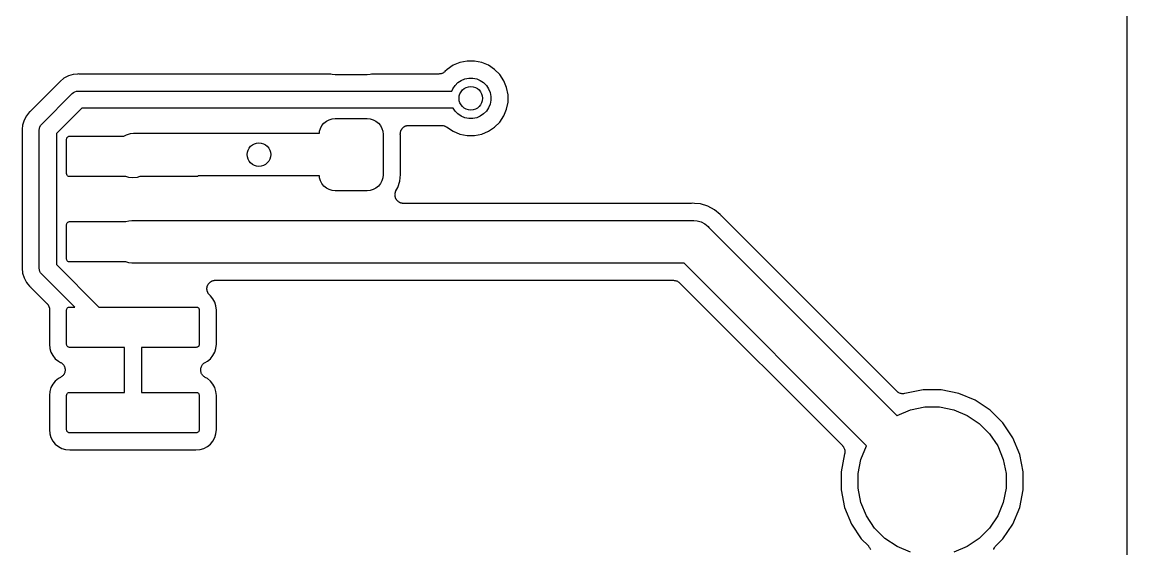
# Model space of a CAD drawing. Extents: x 127.5 to 172.4, y -152.1 to -77.2.
# Drawn here: x 156.02 to 172.44, y -122.3 to -114.46 of the extents above; entities that cross this region are included whole.
import ezdxf

# ---------------------------------------------------------------- set-up
doc = ezdxf.new("R2010")
doc.units = 0
doc.layers.add('BLACK', color=7, linetype='CONTINUOUS')

msp = doc.modelspace()

# ---------------------------------------------------------------- linework, layer by layer
at = {"layer": 'BLACK', "linetype": 'CONTINUOUS'}
for p, q in [((172.441, -106.485), (172.441, -151.994)), ((162.425, -115.104), (162.334, -115.165)), ((162.525, -115.063), (162.425, -115.104)), ((162.632, -115.041), (162.525, -115.063)), ((162.742, -115.041), (162.632, -115.041)), ((162.849, -115.063), (162.742, -115.041)), ((162.949, -115.104), (162.849, -115.063)), ((163.04, -115.165), (162.949, -115.104)), ((156.705, -115.262), (156.639, -115.297)), ((156.777, -115.24), (156.705, -115.262)), ((156.839, -115.234), (156.777, -115.24)), ((156.852, -115.233), (156.839, -115.234)), ((156.839, -115.234), (156.839, -115.234)), ((156.864, -115.234), (156.852, -115.233)), ((156.87, -115.234), (156.864, -115.234)), ((156.875, -115.235), (156.87, -115.234)), ((156.877, -115.235), (156.875, -115.235)), ((160.606, -115.235), (156.877, -115.235)), ((160.625, -115.24), (160.606, -115.235)), ((160.671, -115.245), (160.625, -115.24)), ((161.147, -115.245), (160.671, -115.245)), ((161.193, -115.24), (161.147, -115.245)), ((161.212, -115.235), (161.193, -115.24)), ((162.212, -115.235), (161.212, -115.235)), ((162.223, -115.233), (162.212, -115.235)), ((162.235, -115.232), (162.223, -115.233)), ((162.236, -115.232), (162.235, -115.232)), ((162.248, -115.229), (162.236, -115.232)), ((162.236, -115.232), (162.236, -115.232)), ((162.259, -115.226), (162.248, -115.229)), ((162.26, -115.225), (162.259, -115.225)), ((162.259, -115.225), (162.259, -115.226)), ((162.27, -115.219), (162.26, -115.225)), ((162.281, -115.214), (162.27, -115.219)), ((162.282, -115.213), (162.281, -115.214)), ((162.281, -115.214), (162.281, -115.214)), ((162.291, -115.206), (162.282, -115.213)), ((162.3, -115.199), (162.291, -115.206)), ((162.301, -115.198), (162.3, -115.199)), ((162.302, -115.197), (162.301, -115.198)), ((162.301, -115.198), (162.301, -115.198)), ((162.301, -115.198), (162.301, -115.198)), ((162.334, -115.165), (162.302, -115.197)), ((162.599, -115.307), (162.657, -115.295)), ((162.657, -115.295), (162.717, -115.295)), ((162.717, -115.295), (162.775, -115.307)), ((163.117, -115.242), (163.04, -115.165)), ((163.178, -115.333), (163.117, -115.242)), ((156.565, -115.364), (156.148, -115.781)), ((156.568, -115.36), (156.565, -115.364)), ((156.572, -115.356), (156.568, -115.36)), ((156.573, -115.355), (156.572, -115.356)), ((156.581, -115.345), (156.573, -115.355)), ((156.639, -115.297), (156.581, -115.345)), ((162.407, -115.489), (162.421, -115.453)), ((162.421, -115.453), (162.454, -115.404)), ((162.454, -115.404), (162.496, -115.362)), ((162.496, -115.362), (162.545, -115.33)), ((162.545, -115.33), (162.599, -115.307)), ((162.775, -115.307), (162.829, -115.33)), ((162.829, -115.33), (162.878, -115.362)), ((162.878, -115.362), (162.92, -115.404)), ((162.92, -115.404), (162.953, -115.453)), ((162.953, -115.453), (162.975, -115.508)), ((163.22, -115.434), (163.178, -115.333)), ((163.241, -115.541), (163.22, -115.434)), ((156.314, -115.974), (156.758, -115.53)), ((156.758, -115.53), (156.762, -115.525)), ((156.762, -115.525), (156.781, -115.509)), ((156.781, -115.509), (156.803, -115.498)), ((156.803, -115.498), (156.827, -115.49)), ((156.827, -115.49), (156.846, -115.489)), ((156.846, -115.489), (156.852, -115.488)), ((156.852, -115.488), (156.858, -115.489)), ((156.858, -115.489), (162.407, -115.489)), ((162.975, -115.508), (162.987, -115.566)), ((162.987, -115.566), (162.987, -115.625)), ((163.241, -115.65), (163.241, -115.541)), ((156.139, -115.789), (156.129, -115.797)), ((156.142, -115.785), (156.139, -115.789)), ((156.147, -115.782), (156.142, -115.785)), ((156.148, -115.781), (156.147, -115.782)), ((156.904, -115.743), (156.527, -116.12)), ((162.425, -115.743), (156.904, -115.743)), ((162.454, -115.787), (162.425, -115.743)), ((162.496, -115.828), (162.454, -115.787)), ((162.92, -115.787), (162.878, -115.828)), ((162.953, -115.738), (162.92, -115.787)), ((162.975, -115.683), (162.953, -115.738)), ((162.987, -115.625), (162.975, -115.683)), ((163.178, -115.858), (163.22, -115.757)), ((163.22, -115.757), (163.241, -115.65)), ((156.046, -115.921), (156.024, -115.993)), ((156.081, -115.855), (156.046, -115.921)), ((156.129, -115.797), (156.081, -115.855)), ((160.504, -115.965), (160.54, -115.935)), ((160.54, -115.935), (160.581, -115.913)), ((160.581, -115.913), (160.625, -115.9)), ((160.625, -115.9), (160.671, -115.895)), ((160.671, -115.895), (161.147, -115.895)), ((161.147, -115.895), (161.193, -115.9)), ((161.193, -115.9), (161.237, -115.913)), ((161.237, -115.913), (161.278, -115.935)), ((161.278, -115.935), (161.314, -115.965)), ((162.545, -115.861), (162.496, -115.828)), ((162.599, -115.884), (162.545, -115.861)), ((162.657, -115.895), (162.599, -115.884)), ((162.717, -115.895), (162.657, -115.895)), ((162.775, -115.884), (162.717, -115.895)), ((162.829, -115.861), (162.775, -115.884)), ((162.878, -115.828), (162.829, -115.861)), ((163.04, -116.026), (163.117, -115.949)), ((163.117, -115.949), (163.178, -115.858)), ((156.018, -116.053), (156.017, -116.068)), ((156.017, -116.068), (156.018, -116.08)), ((156.024, -115.993), (156.018, -116.052)), ((156.018, -116.052), (156.018, -116.053)), ((156.018, -116.08), (156.018, -116.082)), ((156.018, -116.082), (156.018, -116.087)), ((156.018, -116.087), (156.019, -116.093)), ((156.019, -116.093), (156.019, -118.095)), ((156.272, -116.068), (156.274, -116.043)), ((156.273, -116.074), (156.272, -116.068)), ((156.273, -118.114), (156.273, -116.074)), ((156.274, -116.043), (156.282, -116.019)), ((156.282, -116.019), (156.284, -116.015)), ((156.284, -116.015), (156.293, -115.997)), ((156.293, -115.997), (156.309, -115.978)), ((156.309, -115.978), (156.314, -115.974)), ((157.628, -116.12), (157.675, -116.115)), ((157.675, -116.115), (157.69, -116.113)), ((157.69, -116.113), (157.706, -116.115)), ((157.706, -116.115), (160.436, -116.115)), ((160.436, -116.115), (160.439, -116.086)), ((160.439, -116.086), (160.452, -116.042)), ((160.452, -116.042), (160.474, -116.001)), ((160.474, -116.001), (160.504, -115.965)), ((161.314, -115.965), (161.344, -116.001)), ((161.344, -116.001), (161.366, -116.042)), ((161.366, -116.042), (161.379, -116.086)), ((161.379, -116.086), (161.384, -116.132)), ((161.639, -116.123), (161.64, -116.116)), ((161.64, -116.109), (161.641, -116.104)), ((161.64, -116.116), (161.64, -116.109)), ((161.641, -116.104), (161.642, -116.098)), ((161.642, -116.098), (161.644, -116.092)), ((161.644, -116.092), (161.645, -116.085)), ((161.645, -116.085), (161.647, -116.08)), ((161.647, -116.08), (161.649, -116.074)), ((161.649, -116.074), (161.652, -116.069)), ((161.652, -116.069), (161.655, -116.062)), ((161.655, -116.062), (161.658, -116.058)), ((161.658, -116.058), (161.661, -116.053)), ((161.661, -116.053), (161.665, -116.047)), ((161.665, -116.047), (161.669, -116.042)), ((161.669, -116.042), (161.673, -116.038)), ((161.673, -116.038), (161.676, -116.033)), ((161.676, -116.033), (161.682, -116.029)), ((161.682, -116.029), (161.686, -116.025)), ((161.686, -116.025), (161.691, -116.021)), ((161.691, -116.021), (161.696, -116.018)), ((161.696, -116.018), (161.702, -116.015)), ((161.702, -116.015), (161.707, -116.011)), ((161.707, -116.011), (161.712, -116.009)), ((161.712, -116.009), (161.718, -116.006)), ((161.718, -116.006), (161.724, -116.004)), ((161.724, -116.004), (161.73, -116.002)), ((161.73, -116.002), (161.736, -116.001)), ((161.736, -116.001), (161.741, -115.999)), ((161.741, -115.999), (161.748, -115.998)), ((161.748, -115.998), (161.754, -115.997)), ((161.754, -115.997), (161.76, -115.997)), ((161.76, -115.997), (161.766, -115.997)), ((161.766, -115.997), (162.252, -115.997)), ((162.252, -115.997), (162.253, -115.997)), ((162.253, -115.997), (162.253, -115.997)), ((162.253, -115.997), (162.253, -115.997)), ((162.253, -115.997), (162.254, -115.997)), ((162.254, -115.997), (162.266, -115.998)), ((162.266, -115.998), (162.277, -115.999)), ((162.277, -115.999), (162.278, -115.999)), ((162.278, -115.999), (162.279, -115.999)), ((162.279, -115.999), (162.29, -116.003)), ((162.29, -116.003), (162.301, -116.006)), ((162.301, -116.006), (162.302, -116.007)), ((162.302, -116.007), (162.302, -116.007)), ((162.302, -116.007), (162.312, -116.013)), ((162.312, -116.013), (162.323, -116.018)), ((162.323, -116.018), (162.323, -116.018)), ((162.323, -116.018), (162.324, -116.019)), ((162.324, -116.019), (162.325, -116.02)), ((162.325, -116.02), (162.425, -116.086)), ((162.425, -116.086), (162.525, -116.128)), ((162.849, -116.128), (162.949, -116.086)), ((162.949, -116.086), (163.04, -116.026)), ((156.527, -116.12), (156.527, -118.068)), ((156.679, -116.201), (156.68, -116.193)), ((156.679, -116.717), (156.679, -116.201)), ((156.68, -116.193), (156.682, -116.185)), ((156.682, -116.185), (156.686, -116.178)), ((156.686, -116.178), (156.691, -116.171)), ((156.691, -116.171), (156.698, -116.166)), ((156.698, -116.166), (156.705, -116.162)), ((156.705, -116.162), (156.713, -116.16)), ((156.713, -116.16), (156.721, -116.159)), ((156.721, -116.159), (157.529, -116.159)), ((157.529, -116.159), (157.568, -116.138)), ((157.568, -116.138), (157.628, -116.12)), ((161.384, -116.132), (161.384, -116.733)), ((161.639, -116.128), (161.639, -116.123)), ((161.639, -116.134), (161.639, -116.128)), ((161.64, -116.136), (161.639, -116.134)), ((161.64, -116.139), (161.64, -116.136)), ((161.64, -116.726), (161.64, -116.139)), ((162.525, -116.128), (162.632, -116.149)), ((162.632, -116.149), (162.742, -116.149)), ((162.742, -116.149), (162.849, -116.128)), ((156.68, -116.725), (156.679, -116.717)), ((156.682, -116.733), (156.68, -116.725)), ((156.686, -116.74), (156.682, -116.733)), ((156.691, -116.747), (156.686, -116.74)), ((156.698, -116.752), (156.691, -116.747)), ((156.705, -116.756), (156.698, -116.752)), ((156.713, -116.758), (156.705, -116.756)), ((156.721, -116.759), (156.713, -116.758)), ((157.559, -116.759), (156.721, -116.759)), ((157.602, -116.772), (157.559, -116.759)), ((157.664, -116.778), (157.602, -116.772)), ((157.726, -116.772), (157.664, -116.778)), ((157.769, -116.759), (157.726, -116.772)), ((158.607, -116.759), (157.769, -116.759)), ((158.615, -116.758), (158.607, -116.759)), ((158.623, -116.756), (158.615, -116.758)), ((158.63, -116.752), (158.623, -116.756)), ((158.633, -116.75), (158.63, -116.752)), ((160.436, -116.75), (158.633, -116.75)), ((160.439, -116.779), (160.436, -116.75)), ((161.384, -116.733), (161.379, -116.779)), ((161.63, -116.829), (161.64, -116.726)), ((160.452, -116.823), (160.439, -116.779)), ((160.474, -116.864), (160.452, -116.823)), ((160.504, -116.9), (160.474, -116.864)), ((160.54, -116.93), (160.504, -116.9)), ((160.581, -116.952), (160.54, -116.93)), ((161.278, -116.93), (161.237, -116.952)), ((161.314, -116.9), (161.278, -116.93)), ((161.344, -116.864), (161.314, -116.9)), ((161.366, -116.823), (161.344, -116.864)), ((161.379, -116.779), (161.366, -116.823)), ((161.575, -116.971), (161.602, -116.921)), ((161.602, -116.921), (161.63, -116.829)), ((160.625, -116.965), (160.581, -116.952)), ((160.671, -116.97), (160.625, -116.965)), ((161.147, -116.97), (160.671, -116.97)), ((161.193, -116.965), (161.147, -116.97)), ((161.237, -116.952), (161.193, -116.965)), ((161.56, -117.03), (161.561, -117.024)), ((161.561, -117.036), (161.56, -117.03)), ((161.561, -117.018), (161.562, -117.011)), ((161.561, -117.024), (161.561, -117.018)), ((161.561, -117.043), (161.561, -117.036)), ((161.562, -117.048), (161.561, -117.043)), ((161.562, -117.011), (161.563, -117.005)), ((161.562, -117.054), (161.562, -117.048)), ((161.564, -117.061), (161.562, -117.054)), ((161.563, -117.005), (161.565, -116.999)), ((161.566, -117.067), (161.564, -117.061)), ((161.565, -116.999), (161.566, -116.994)), ((161.566, -116.994), (161.568, -116.988)), ((161.568, -117.072), (161.566, -117.067)), ((161.568, -116.988), (161.57, -116.981)), ((161.569, -117.078), (161.568, -117.072)), ((161.572, -117.084), (161.569, -117.078)), ((161.57, -116.981), (161.573, -116.976)), ((161.575, -117.09), (161.572, -117.084)), ((161.573, -116.976), (161.575, -116.971)), ((161.578, -117.095), (161.575, -117.09)), ((161.581, -117.1), (161.578, -117.095)), ((161.585, -117.105), (161.581, -117.1)), ((161.589, -117.111), (161.585, -117.105)), ((161.593, -117.115), (161.589, -117.111)), ((161.596, -117.119), (161.593, -117.115)), ((161.601, -117.124), (161.596, -117.119)), ((161.606, -117.128), (161.601, -117.124)), ((161.611, -117.131), (161.606, -117.128)), ((161.615, -117.135), (161.611, -117.131)), ((161.621, -117.138), (161.615, -117.135)), ((161.627, -117.142), (161.621, -117.138)), ((161.632, -117.144), (161.627, -117.142)), ((161.637, -117.147), (161.632, -117.144)), ((161.643, -117.149), (161.637, -117.147)), ((161.649, -117.152), (161.643, -117.149)), ((161.655, -117.153), (161.649, -117.152)), ((161.661, -117.155), (161.655, -117.153)), ((161.667, -117.155), (161.661, -117.155)), ((161.674, -117.157), (161.667, -117.155)), ((161.68, -117.157), (161.674, -117.157)), ((161.685, -117.157), (161.68, -117.157)), ((161.687, -117.157), (161.685, -117.157)), ((165.955, -117.157), (161.687, -117.157)), ((165.96, -117.157), (165.955, -117.157)), ((165.965, -117.157), (165.96, -117.157)), ((165.967, -117.157), (165.965, -117.157)), ((165.989, -117.155), (165.967, -117.157)), ((166.011, -117.157), (165.989, -117.155)), ((166.101, -117.166), (166.011, -117.157)), ((166.011, -117.157), (166.011, -117.157)), ((166.209, -117.198), (166.101, -117.166)), ((166.308, -117.252), (166.209, -117.198)), ((166.395, -117.323), (166.308, -117.252)), ((156.705, -117.432), (156.713, -117.43)), ((156.713, -117.43), (156.721, -117.429)), ((156.721, -117.429), (157.559, -117.429)), ((157.559, -117.429), (157.602, -117.416)), ((157.602, -117.416), (157.648, -117.411)), ((157.648, -117.411), (165.973, -117.411)), ((165.973, -117.411), (165.989, -117.41)), ((165.989, -117.41), (166.005, -117.411)), ((166.005, -117.411), (166.051, -117.416)), ((166.051, -117.416), (166.111, -117.434)), ((166.409, -117.34), (166.395, -117.323)), ((166.413, -117.344), (166.409, -117.34)), ((166.416, -117.348), (166.413, -117.344)), ((166.417, -117.349), (166.416, -117.348)), ((169.02, -119.952), (166.417, -117.349)), ((156.679, -117.471), (156.68, -117.463)), ((156.679, -117.987), (156.679, -117.471)), ((156.68, -117.463), (156.682, -117.455)), ((156.682, -117.455), (156.686, -117.448)), ((156.686, -117.448), (156.691, -117.441)), ((156.691, -117.441), (156.698, -117.436)), ((156.698, -117.436), (156.705, -117.432)), ((166.111, -117.434), (166.166, -117.464)), ((166.166, -117.464), (166.215, -117.503)), ((166.215, -117.503), (166.225, -117.516)), ((166.225, -117.516), (169.021, -120.312)), ((156.527, -118.068), (157.158, -118.699)), ((156.68, -117.995), (156.679, -117.987)), ((156.682, -118.003), (156.68, -117.995)), ((156.686, -118.01), (156.682, -118.003)), ((156.691, -118.017), (156.686, -118.01)), ((156.698, -118.022), (156.691, -118.017)), ((156.705, -118.026), (156.698, -118.022)), ((156.713, -118.028), (156.705, -118.026)), ((156.721, -118.029), (156.713, -118.028)), ((157.559, -118.029), (156.721, -118.029)), ((157.602, -118.042), (157.559, -118.029)), ((157.648, -118.046), (157.602, -118.042)), ((165.857, -118.046), (157.648, -118.046)), ((168.572, -120.761), (165.857, -118.046)), ((156.018, -118.108), (156.017, -118.12)), ((156.017, -118.12), (156.024, -118.195)), ((156.019, -118.097), (156.018, -118.102)), ((156.018, -118.102), (156.018, -118.108)), ((156.019, -118.095), (156.019, -118.097)), ((156.024, -118.195), (156.046, -118.267)), ((156.272, -118.12), (156.273, -118.114)), ((156.274, -118.145), (156.272, -118.12)), ((156.282, -118.169), (156.274, -118.145)), ((156.292, -118.189), (156.282, -118.169)), ((156.293, -118.191), (156.292, -118.189)), ((156.309, -118.21), (156.293, -118.191)), ((156.314, -118.214), (156.309, -118.21)), ((156.799, -118.699), (156.314, -118.214)), ((156.046, -118.267), (156.081, -118.333)), ((156.081, -118.333), (156.104, -118.36)), ((156.104, -118.36), (156.104, -118.36)), ((156.104, -118.36), (156.129, -118.391)), ((156.129, -118.391), (156.139, -118.399)), ((156.139, -118.399), (156.14, -118.4)), ((156.14, -118.4), (156.144, -118.404)), ((156.144, -118.404), (156.148, -118.407)), ((156.148, -118.407), (156.386, -118.646)), ((158.765, -118.414), (158.766, -118.408)), ((158.765, -118.42), (158.765, -118.414)), ((158.766, -118.408), (158.767, -118.402)), ((158.767, -118.402), (158.769, -118.396)), ((158.769, -118.396), (158.77, -118.39)), ((158.77, -118.39), (158.773, -118.384)), ((158.773, -118.384), (158.774, -118.378)), ((158.774, -118.378), (158.777, -118.373)), ((158.777, -118.373), (158.78, -118.367)), ((158.78, -118.367), (158.783, -118.362)), ((158.783, -118.362), (158.786, -118.356)), ((158.786, -118.356), (158.79, -118.352)), ((158.79, -118.352), (158.794, -118.346)), ((158.794, -118.346), (158.798, -118.342)), ((158.798, -118.342), (158.802, -118.337)), ((158.802, -118.337), (158.807, -118.333)), ((158.807, -118.333), (158.811, -118.329)), ((158.811, -118.329), (158.817, -118.326)), ((158.817, -118.326), (158.821, -118.322)), ((158.821, -118.322), (158.827, -118.319)), ((158.827, -118.319), (158.832, -118.315)), ((158.832, -118.315), (158.838, -118.313)), ((158.838, -118.313), (158.843, -118.31)), ((158.843, -118.31), (158.849, -118.308)), ((158.849, -118.308), (158.855, -118.306)), ((158.855, -118.306), (158.861, -118.305)), ((158.861, -118.305), (158.867, -118.303)), ((158.867, -118.303), (158.873, -118.302)), ((158.873, -118.302), (158.879, -118.301)), ((158.879, -118.301), (158.885, -118.301)), ((158.885, -118.301), (158.891, -118.3)), ((158.891, -118.3), (165.7, -118.3)), ((165.7, -118.3), (165.7, -118.301)), ((165.7, -118.301), (165.7, -118.301)), ((165.7, -118.301), (165.7, -118.301)), ((165.7, -118.301), (165.701, -118.301)), ((165.701, -118.301), (165.713, -118.302)), ((165.713, -118.302), (165.725, -118.303)), ((165.725, -118.303), (165.725, -118.303)), ((165.725, -118.303), (165.726, -118.303)), ((165.726, -118.303), (165.737, -118.307)), ((165.737, -118.307), (165.748, -118.31)), ((165.748, -118.31), (165.749, -118.311)), ((165.749, -118.311), (165.75, -118.311)), ((165.75, -118.311), (165.76, -118.316)), ((165.76, -118.316), (165.77, -118.322)), ((165.77, -118.322), (165.771, -118.322)), ((165.771, -118.322), (165.771, -118.323)), ((165.771, -118.323), (165.78, -118.33)), ((165.78, -118.33), (165.789, -118.338)), ((165.789, -118.338), (168.212, -120.76)), ((158.764, -118.427), (158.765, -118.42)), ((158.765, -118.433), (158.764, -118.427)), ((158.765, -118.439), (158.765, -118.433)), ((158.766, -118.445), (158.765, -118.439)), ((158.767, -118.451), (158.766, -118.445)), ((158.768, -118.457), (158.767, -118.451)), ((158.77, -118.463), (158.768, -118.457)), ((158.772, -118.469), (158.77, -118.463)), ((158.774, -118.475), (158.772, -118.469)), ((158.776, -118.48), (158.774, -118.475)), ((158.779, -118.486), (158.776, -118.48)), ((158.782, -118.491), (158.779, -118.486)), ((158.785, -118.497), (158.782, -118.491)), ((158.789, -118.502), (158.785, -118.497)), ((158.792, -118.507), (158.789, -118.502)), ((158.797, -118.511), (158.792, -118.507)), ((158.801, -118.516), (158.797, -118.511)), ((158.805, -118.52), (158.801, -118.516)), ((158.81, -118.525), (158.805, -118.52)), ((158.811, -118.526), (158.81, -118.525)), ((158.817, -118.531), (158.811, -118.526)), ((158.854, -118.576), (158.817, -118.531)), ((158.882, -118.627), (158.854, -118.576)), ((156.386, -118.646), (156.388, -118.647)), ((156.388, -118.647), (156.391, -118.651)), ((156.391, -118.651), (156.395, -118.655)), ((156.395, -118.655), (156.399, -118.661)), ((156.399, -118.661), (156.403, -118.666)), ((156.403, -118.666), (156.406, -118.671)), ((156.406, -118.671), (156.409, -118.676)), ((156.409, -118.676), (156.411, -118.682)), ((156.411, -118.682), (156.415, -118.688)), ((156.415, -118.688), (156.416, -118.694)), ((156.416, -118.694), (156.418, -118.699)), ((156.418, -118.699), (156.42, -118.706)), ((156.42, -118.706), (156.422, -118.712)), ((156.422, -118.712), (156.422, -118.718)), ((156.422, -118.718), (156.423, -118.723)), ((156.423, -118.723), (156.423, -118.73)), ((156.423, -118.73), (156.424, -118.737)), ((156.424, -118.737), (156.423, -118.742)), ((156.423, -118.742), (156.423, -119.251)), ((156.679, -118.741), (156.68, -118.733)), ((156.679, -119.257), (156.679, -118.741)), ((156.68, -118.733), (156.682, -118.725)), ((156.682, -118.725), (156.686, -118.718)), ((156.686, -118.718), (156.691, -118.711)), ((156.691, -118.711), (156.698, -118.706)), ((156.698, -118.706), (156.705, -118.702)), ((156.705, -118.702), (156.713, -118.7)), ((156.713, -118.7), (156.721, -118.699)), ((156.721, -118.699), (156.799, -118.699)), ((157.158, -118.699), (158.607, -118.699)), ((158.607, -118.699), (158.615, -118.7)), ((158.615, -118.7), (158.623, -118.702)), ((158.623, -118.702), (158.63, -118.706)), ((158.63, -118.706), (158.637, -118.711)), ((158.637, -118.711), (158.642, -118.718)), ((158.642, -118.718), (158.646, -118.725)), ((158.646, -118.725), (158.648, -118.733)), ((158.648, -118.733), (158.649, -118.741)), ((158.649, -118.741), (158.649, -119.257)), ((158.899, -118.683), (158.882, -118.627)), ((158.905, -118.747), (158.899, -118.683)), ((158.905, -119.251), (158.905, -118.747)), ((156.423, -119.251), (156.429, -119.315)), ((156.429, -119.315), (156.446, -119.371)), ((156.446, -119.371), (156.474, -119.422)), ((156.68, -119.265), (156.679, -119.257)), ((156.682, -119.273), (156.68, -119.265)), ((156.686, -119.28), (156.682, -119.273)), ((156.691, -119.287), (156.686, -119.28)), ((156.698, -119.292), (156.691, -119.287)), ((156.705, -119.296), (156.698, -119.292)), ((156.713, -119.298), (156.705, -119.296)), ((156.721, -119.299), (156.713, -119.298)), ((157.537, -119.299), (156.721, -119.299)), ((157.537, -119.969), (157.537, -119.299)), ((158.607, -119.299), (157.791, -119.299)), ((157.791, -119.299), (157.791, -119.969)), ((158.615, -119.298), (158.607, -119.299)), ((158.623, -119.296), (158.615, -119.298)), ((158.63, -119.292), (158.623, -119.296)), ((158.637, -119.287), (158.63, -119.292)), ((158.642, -119.28), (158.637, -119.287)), ((158.646, -119.273), (158.642, -119.28)), ((158.648, -119.265), (158.646, -119.273)), ((158.649, -119.257), (158.648, -119.265)), ((158.854, -119.422), (158.882, -119.371)), ((158.882, -119.371), (158.899, -119.315)), ((158.899, -119.315), (158.905, -119.251)), ((156.474, -119.422), (156.511, -119.467)), ((156.511, -119.467), (156.556, -119.504)), ((156.556, -119.504), (156.589, -119.522)), ((156.589, -119.522), (156.59, -119.523)), ((156.59, -119.523), (156.59, -119.523)), ((156.59, -119.523), (156.59, -119.523)), ((156.59, -119.523), (156.591, -119.523)), ((156.591, -119.523), (156.601, -119.53)), ((156.601, -119.53), (156.611, -119.537)), ((156.611, -119.537), (156.611, -119.537)), ((156.611, -119.537), (156.611, -119.537)), ((156.611, -119.537), (156.62, -119.546)), ((156.62, -119.546), (156.628, -119.554)), ((156.628, -119.554), (156.628, -119.554)), ((156.628, -119.554), (156.629, -119.555)), ((156.629, -119.555), (156.635, -119.565)), ((156.635, -119.565), (156.642, -119.575)), ((158.687, -119.573), (158.694, -119.563)), ((158.694, -119.563), (158.701, -119.553)), ((158.701, -119.553), (158.71, -119.544)), ((158.701, -119.553), (158.701, -119.553)), ((158.701, -119.553), (158.701, -119.553)), ((158.71, -119.544), (158.718, -119.536)), ((158.718, -119.536), (158.719, -119.535)), ((158.718, -119.536), (158.718, -119.536)), ((158.719, -119.535), (158.729, -119.529)), ((158.729, -119.529), (158.739, -119.522)), ((158.739, -119.522), (158.772, -119.504)), ((158.772, -119.504), (158.817, -119.467)), ((158.817, -119.467), (158.854, -119.422)), ((156.618, -119.724), (156.61, -119.732)), ((156.627, -119.715), (156.618, -119.724)), ((156.634, -119.705), (156.627, -119.715)), ((156.627, -119.715), (156.627, -119.715)), ((156.627, -119.715), (156.627, -119.715)), ((156.641, -119.695), (156.634, -119.705)), ((156.646, -119.683), (156.641, -119.694)), ((156.641, -119.694), (156.641, -119.694)), ((156.641, -119.694), (156.641, -119.695)), ((156.642, -119.575), (156.642, -119.575)), ((156.642, -119.575), (156.642, -119.575)), ((156.642, -119.575), (156.647, -119.586)), ((156.651, -119.672), (156.646, -119.683)), ((156.647, -119.586), (156.651, -119.598)), ((156.651, -119.598), (156.651, -119.598)), ((156.651, -119.598), (156.651, -119.598)), ((156.651, -119.598), (156.654, -119.61)), ((156.653, -119.659), (156.651, -119.671)), ((156.651, -119.671), (156.651, -119.672)), ((156.651, -119.672), (156.651, -119.672)), ((156.656, -119.648), (156.653, -119.659)), ((156.654, -119.61), (156.656, -119.622)), ((156.656, -119.622), (156.656, -119.622)), ((156.656, -119.622), (156.656, -119.623)), ((156.656, -119.623), (156.656, -119.635)), ((156.656, -119.635), (156.656, -119.647)), ((156.656, -119.647), (156.656, -119.647)), ((156.656, -119.647), (156.656, -119.648)), ((158.672, -119.62), (158.675, -119.609)), ((158.672, -119.621), (158.672, -119.62)), ((158.672, -119.633), (158.672, -119.621)), ((158.672, -119.621), (158.672, -119.621)), ((158.672, -119.645), (158.672, -119.633)), ((158.672, -119.646), (158.672, -119.645)), ((158.674, -119.658), (158.672, -119.646)), ((158.672, -119.646), (158.672, -119.646)), ((158.677, -119.67), (158.674, -119.658)), ((158.675, -119.609), (158.677, -119.597)), ((158.677, -119.596), (158.682, -119.585)), ((158.677, -119.597), (158.677, -119.596)), ((158.677, -119.596), (158.677, -119.596)), ((158.681, -119.681), (158.677, -119.67)), ((158.677, -119.67), (158.677, -119.67)), ((158.677, -119.67), (158.677, -119.67)), ((158.686, -119.693), (158.681, -119.681)), ((158.682, -119.585), (158.687, -119.574)), ((158.693, -119.703), (158.686, -119.693)), ((158.686, -119.693), (158.686, -119.693)), ((158.686, -119.693), (158.686, -119.693)), ((158.687, -119.574), (158.687, -119.573)), ((158.687, -119.574), (158.687, -119.574)), ((158.699, -119.713), (158.693, -119.703)), ((158.7, -119.714), (158.699, -119.713)), ((158.708, -119.722), (158.7, -119.714)), ((158.7, -119.714), (158.7, -119.714)), ((158.717, -119.731), (158.708, -119.722)), ((156.474, -119.846), (156.446, -119.897)), ((156.511, -119.801), (156.474, -119.846)), ((156.556, -119.764), (156.511, -119.801)), ((156.589, -119.746), (156.556, -119.764)), ((156.599, -119.739), (156.589, -119.746)), ((156.609, -119.733), (156.599, -119.739)), ((156.61, -119.732), (156.609, -119.733)), ((156.61, -119.732), (156.61, -119.732)), ((158.727, -119.738), (158.717, -119.731)), ((158.717, -119.731), (158.717, -119.731)), ((158.717, -119.731), (158.717, -119.731)), ((158.737, -119.745), (158.727, -119.738)), ((158.738, -119.745), (158.737, -119.745)), ((158.739, -119.746), (158.738, -119.745)), ((158.738, -119.745), (158.738, -119.745)), ((158.738, -119.745), (158.738, -119.745)), ((158.772, -119.764), (158.739, -119.746)), ((158.817, -119.801), (158.772, -119.764)), ((158.854, -119.846), (158.817, -119.801)), ((158.882, -119.897), (158.854, -119.846)), ((156.429, -119.953), (156.423, -120.017)), ((156.423, -120.017), (156.423, -120.521)), ((156.446, -119.897), (156.429, -119.953)), ((156.679, -120.011), (156.68, -120.003)), ((156.679, -120.527), (156.679, -120.011)), ((156.68, -120.003), (156.682, -119.995)), ((156.682, -119.995), (156.686, -119.988)), ((156.686, -119.988), (156.691, -119.981)), ((156.691, -119.981), (156.698, -119.976)), ((156.698, -119.976), (156.705, -119.972)), ((156.705, -119.972), (156.713, -119.97)), ((156.713, -119.97), (156.721, -119.969)), ((156.721, -119.969), (157.537, -119.969)), ((157.791, -119.969), (158.607, -119.969)), ((158.607, -119.969), (158.615, -119.97)), ((158.615, -119.97), (158.623, -119.972)), ((158.623, -119.972), (158.63, -119.976)), ((158.63, -119.976), (158.637, -119.981)), ((158.637, -119.981), (158.642, -119.988)), ((158.642, -119.988), (158.646, -119.995)), ((158.646, -119.995), (158.648, -120.003)), ((158.648, -120.003), (158.649, -120.011)), ((158.649, -120.011), (158.649, -120.527)), ((158.899, -119.953), (158.882, -119.897)), ((158.905, -120.017), (158.899, -119.953)), ((158.905, -120.521), (158.905, -120.017)), ((169.029, -119.96), (169.02, -119.952)), ((169.038, -119.967), (169.029, -119.96)), ((169.039, -119.967), (169.038, -119.967)), ((169.039, -119.968), (169.039, -119.967)), ((169.05, -119.973), (169.039, -119.968)), ((169.06, -119.979), (169.05, -119.973)), ((169.061, -119.979), (169.06, -119.979)), ((169.073, -119.983), (169.061, -119.979)), ((169.061, -119.979), (169.061, -119.979)), ((169.084, -119.986), (169.073, -119.983)), ((169.085, -119.987), (169.084, -119.986)), ((169.084, -119.986), (169.084, -119.986)), ((169.097, -119.988), (169.085, -119.987)), ((169.108, -119.989), (169.097, -119.988)), ((169.109, -119.989), (169.108, -119.989)), ((169.11, -119.989), (169.109, -119.989)), ((169.121, -119.988), (169.11, -119.989)), ((169.133, -119.987), (169.121, -119.988)), ((169.134, -119.987), (169.133, -119.987)), ((169.141, -119.985), (169.134, -119.987)), ((169.134, -119.987), (169.134, -119.987)), ((169.412, -119.931), (169.141, -119.985)), ((169.678, -119.931), (169.412, -119.931)), ((169.94, -119.983), (169.678, -119.931)), ((170.186, -120.085), (169.94, -119.983)), ((169.224, -120.227), (169.437, -120.185)), ((169.437, -120.185), (169.653, -120.185)), ((169.653, -120.185), (169.866, -120.227)), ((170.408, -120.233), (170.186, -120.085)), ((169.021, -120.312), (169.024, -120.31)), ((169.024, -120.31), (169.224, -120.227)), ((169.866, -120.227), (170.066, -120.31)), ((170.066, -120.31), (170.246, -120.431)), ((170.597, -120.422), (170.408, -120.233)), ((156.423, -120.521), (156.429, -120.585)), ((156.68, -120.535), (156.679, -120.527)), ((156.682, -120.543), (156.68, -120.535)), ((156.686, -120.55), (156.682, -120.543)), ((156.691, -120.557), (156.686, -120.55)), ((158.642, -120.55), (158.637, -120.557)), ((158.646, -120.543), (158.642, -120.55)), ((158.648, -120.535), (158.646, -120.543)), ((158.649, -120.527), (158.648, -120.535)), ((158.899, -120.585), (158.905, -120.521)), ((170.246, -120.431), (170.399, -120.584)), ((170.745, -120.644), (170.597, -120.422)), ((156.429, -120.585), (156.446, -120.641)), ((156.446, -120.641), (156.474, -120.692)), ((156.474, -120.692), (156.511, -120.737)), ((156.698, -120.562), (156.691, -120.557)), ((156.705, -120.566), (156.698, -120.562)), ((156.713, -120.568), (156.705, -120.566)), ((156.721, -120.569), (156.713, -120.568)), ((158.607, -120.569), (156.721, -120.569)), ((158.615, -120.568), (158.607, -120.569)), ((158.623, -120.566), (158.615, -120.568)), ((158.63, -120.562), (158.623, -120.566)), ((158.637, -120.557), (158.63, -120.562)), ((158.817, -120.737), (158.854, -120.692)), ((158.854, -120.692), (158.882, -120.641)), ((158.882, -120.641), (158.899, -120.585)), ((170.399, -120.584), (170.52, -120.764)), ((170.847, -120.89), (170.745, -120.644)), ((156.511, -120.737), (156.556, -120.774)), ((156.556, -120.774), (156.607, -120.802)), ((156.607, -120.802), (156.663, -120.819)), ((156.663, -120.819), (156.727, -120.825)), ((156.727, -120.825), (158.601, -120.825)), ((158.601, -120.825), (158.665, -120.819)), ((158.665, -120.819), (158.721, -120.802)), ((158.721, -120.802), (158.772, -120.774)), ((158.772, -120.774), (158.817, -120.737)), ((168.212, -120.76), (168.212, -120.761)), ((168.212, -120.761), (168.212, -120.761)), ((168.212, -120.761), (168.212, -120.761)), ((168.212, -120.761), (168.213, -120.761)), ((168.213, -120.761), (168.221, -120.771)), ((168.221, -120.771), (168.228, -120.78)), ((168.228, -120.78), (168.228, -120.78)), ((168.228, -120.78), (168.229, -120.781)), ((168.229, -120.781), (168.234, -120.791)), ((168.234, -120.791), (168.24, -120.802)), ((168.24, -120.802), (168.24, -120.802)), ((168.24, -120.802), (168.24, -120.803)), ((168.24, -120.803), (168.243, -120.814)), ((168.243, -120.814), (168.247, -120.826)), ((168.246, -120.876), (168.245, -120.882)), ((168.247, -120.875), (168.246, -120.876)), ((168.247, -120.826), (168.247, -120.826)), ((168.247, -120.826), (168.247, -120.827)), ((168.247, -120.827), (168.248, -120.838)), ((168.248, -120.863), (168.247, -120.875)), ((168.247, -120.875), (168.247, -120.875)), ((168.248, -120.838), (168.249, -120.85)), ((168.249, -120.851), (168.248, -120.863)), ((168.249, -120.85), (168.249, -120.851)), ((168.249, -120.851), (168.249, -120.851)), ((168.487, -120.964), (168.57, -120.764)), ((168.57, -120.764), (168.572, -120.761)), ((170.52, -120.764), (170.603, -120.964)), ((168.245, -120.882), (168.191, -121.152)), ((168.445, -121.177), (168.487, -120.964)), ((170.603, -120.964), (170.645, -121.177)), ((170.899, -121.152), (170.847, -120.89)), ((168.191, -121.152), (168.191, -121.418)), ((168.445, -121.393), (168.445, -121.177)), ((170.645, -121.177), (170.645, -121.393)), ((170.899, -121.418), (170.899, -121.152)), ((168.191, -121.418), (168.243, -121.68)), ((168.487, -121.606), (168.445, -121.393)), ((170.645, -121.393), (170.603, -121.606)), ((170.847, -121.68), (170.899, -121.418)), ((168.243, -121.68), (168.345, -121.926)), ((168.57, -121.806), (168.487, -121.606)), ((170.603, -121.606), (170.52, -121.806)), ((170.745, -121.926), (170.847, -121.68)), ((168.691, -121.986), (168.57, -121.806)), ((170.52, -121.806), (170.399, -121.986)), ((168.345, -121.926), (168.493, -122.148)), ((168.844, -122.139), (168.691, -121.986)), ((170.399, -121.986), (170.246, -122.139)), ((170.597, -122.148), (170.745, -121.926)), ((168.493, -122.148), (168.598, -122.252)), ((169.024, -122.26), (168.844, -122.139)), ((170.246, -122.139), (170.066, -122.26)), ((170.492, -122.252), (170.597, -122.148)), ((168.598, -122.252), (168.598, -122.253)), ((168.598, -122.253), (168.598, -122.253)), ((168.598, -122.253), (168.598, -122.253)), ((168.598, -122.253), (168.599, -122.254)), ((168.599, -122.254), (168.606, -122.263)), ((168.606, -122.263), (168.614, -122.273)), ((168.614, -122.273), (168.614, -122.273)), ((168.614, -122.273), (168.614, -122.273)), ((168.614, -122.273), (168.62, -122.284)), ((168.62, -122.284), (168.625, -122.295)), ((168.625, -122.295), (168.626, -122.295)), ((168.626, -122.295), (168.626, -122.295)), ((168.626, -122.295), (168.629, -122.307)), ((169.224, -122.343), (169.024, -122.26)), ((170.066, -122.26), (169.866, -122.343)), ((170.462, -122.305), (170.465, -122.293)), ((170.465, -122.293), (170.471, -122.282)), ((170.465, -122.293), (170.465, -122.293)), ((170.465, -122.293), (170.465, -122.293)), ((170.471, -122.282), (170.477, -122.272)), ((170.477, -122.271), (170.485, -122.262)), ((170.477, -122.272), (170.477, -122.271)), ((170.477, -122.271), (170.477, -122.271)), ((170.485, -122.262), (170.492, -122.252))]:
    msp.add_line(p, q, dxfattribs=at)
at = {"layer": 'BLACK'}
for centre in [(162.687, -115.595), (159.538, -116.432)]:
    msp.add_circle(centre, 0.175, dxfattribs=at)

doc.saveas('drawing.dxf')
